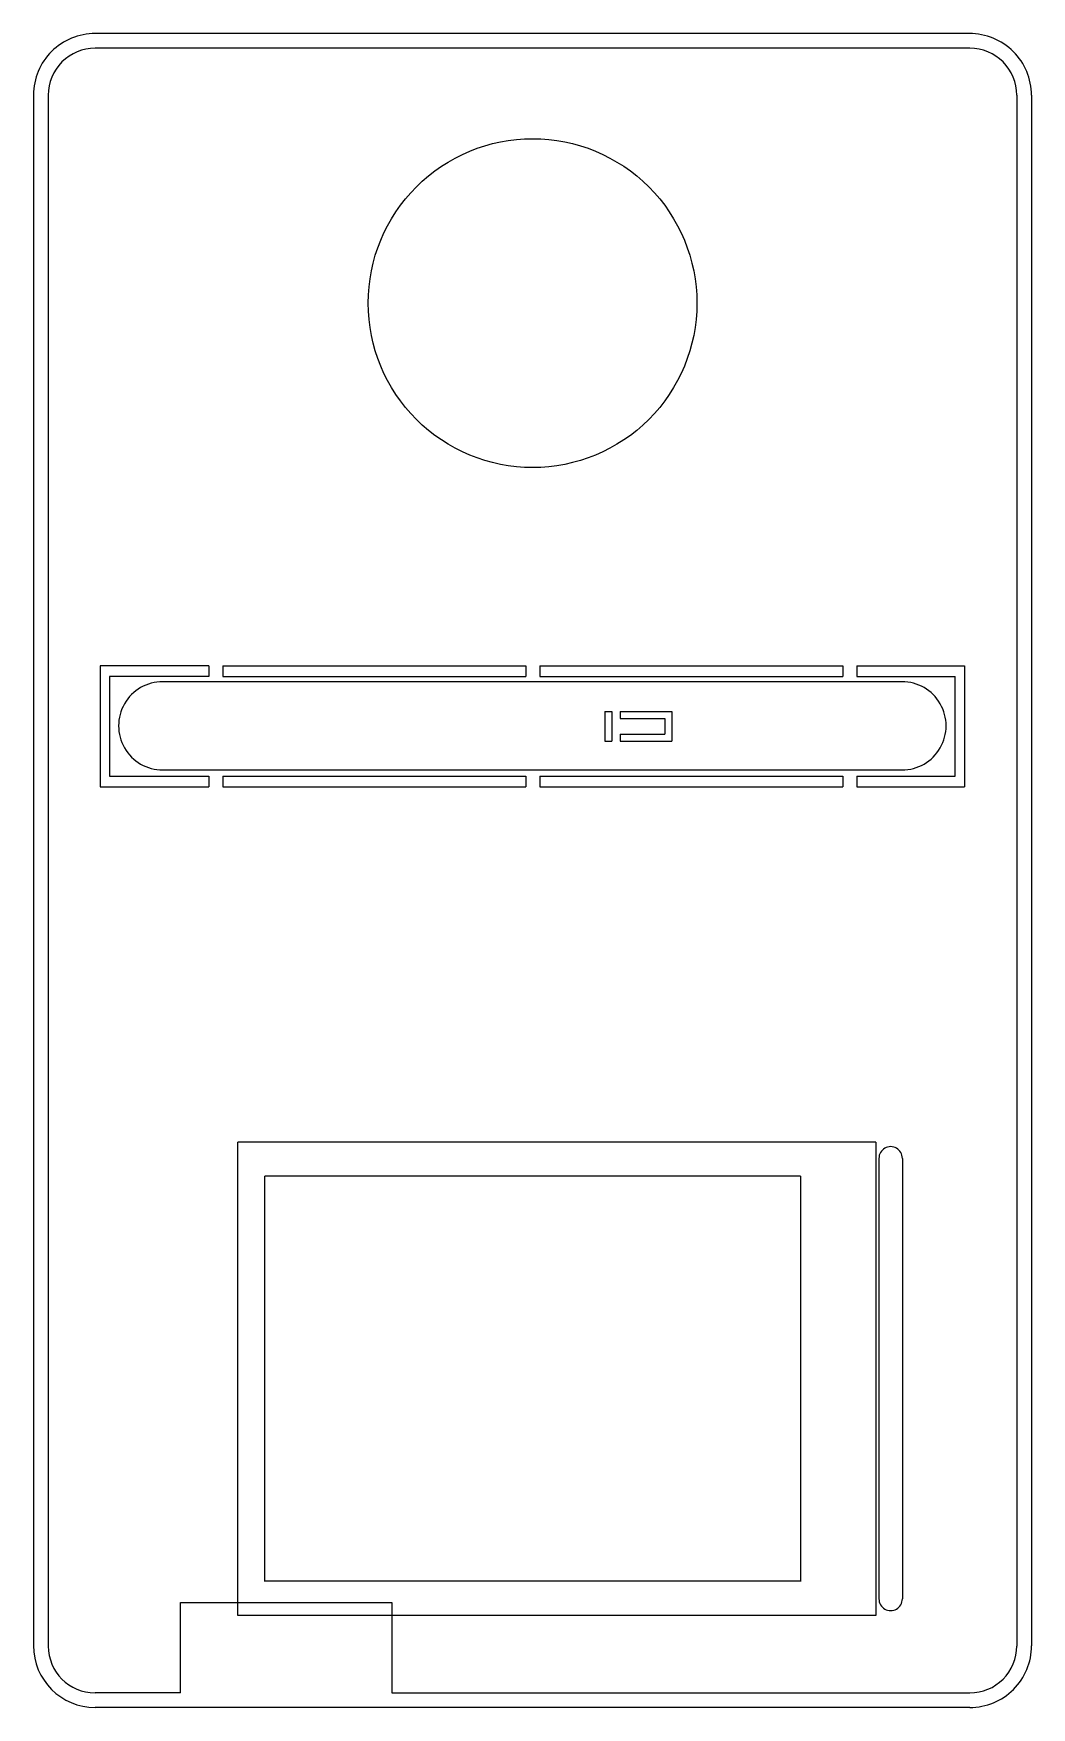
# Model space of a CAD drawing. Extents: x 32 to 117, y 135 to 277.
import ezdxf

# ---------------------------------------------------------------- set-up
doc = ezdxf.new("R2010")
doc.units = 0
doc.layers.add('Layer_1', color=7, linetype='CONTINUOUS')

msp = doc.modelspace()

# ---------------------------------------------------------------- linework, layer by layer
at = {"layer": 'Layer_1', "color": 7}
for points in [[(112.0962, 277.27649), (37.624765, 277.27649)], [(112.13744, 276.02814), (37.611736, 276.02814)], [(32.368374, 272.055376), (32.368374, 140.04586)], [(33.624677, 272.04108), (33.6245, 140.00987)], [(116.12468, 272.041257), (116.12468, 140.00987)], [(117.38075, 272.024676), (117.38075, 140.02468)], [(47.295253, 223.456405), (38.056578, 223.456405)], [(38.056578, 223.456405), (38.056578, 213.156582)], [(47.295253, 222.556405), (38.856578, 222.556582)], [(38.856578, 222.556582), (38.856578, 214.056582)], [(47.295253, 223.456405), (47.295253, 222.556582)], [(48.495253, 223.456405), (48.495253, 222.556582)], [(48.495253, 223.456405), (74.295252, 223.456405)], [(48.495253, 222.556582), (74.295252, 222.556582)], [(74.295252, 223.456405), (74.295252, 222.556582)], [(75.495248, 223.456405), (75.495248, 222.556582)], [(75.495248, 223.456405), (101.29525, 223.456405)], [(75.495248, 222.556582), (101.29525, 222.556582)], [(101.29525, 223.456405), (101.29525, 222.556582)], [(102.49525, 223.456405), (102.49525, 222.556582)], [(102.49525, 223.456405), (111.68155, 223.456405)], [(102.49525, 222.556582), (110.88155, 222.556582)], [(110.88155, 214.056582), (110.88155, 222.556582)], [(111.68155, 223.456405), (111.68155, 213.156582)], [(106.34591, 222.102013), (43.375047, 222.102013)], [(81.033268, 219.570423), (81.033268, 217.042742)], [(81.033268, 219.570423), (81.633268, 219.570423)], [(81.633268, 219.570423), (81.633268, 217.042742)], [(82.333268, 219.570423), (86.733268, 219.570423)], [(82.333268, 219.570423), (82.333268, 218.970423)], [(86.733268, 219.570423), (86.733268, 217.042742)], [(82.333268, 218.970423), (86.133268, 218.970423)], [(86.133268, 218.970423), (86.133268, 217.642742)], [(81.033268, 217.042742), (81.633268, 217.042742)], [(82.333268, 217.642742), (86.133268, 217.642742)], [(82.333268, 217.642742), (82.333268, 217.042742)], [(82.333268, 217.042742), (86.733268, 217.042742)], [(38.856578, 214.056582), (47.295253, 214.056582)], [(43.375047, 214.587843), (106.34591, 214.587843)], [(47.295253, 214.056582), (47.295253, 213.156582)], [(48.495253, 214.056582), (48.495253, 213.156582)], [(48.495253, 214.056582), (74.295252, 214.056582)], [(74.295252, 214.056582), (74.295252, 213.156582)], [(75.495248, 214.056582), (75.495248, 213.156582)], [(75.495248, 214.056582), (101.29525, 214.056582)], [(101.29525, 214.056582), (101.29525, 213.156582)], [(102.49525, 214.056582), (102.49525, 213.156582)], [(102.49525, 214.056582), (110.88155, 214.056582)], [(38.056578, 213.156582), (47.295253, 213.156582)], [(48.495253, 213.156582), (74.295252, 213.156582)], [(75.495248, 213.156582), (101.29525, 213.156582)], [(102.49525, 213.156582), (111.68155, 213.156582)], [(49.763269, 142.61466), (49.763269, 182.91466)], [(104.12327, 182.91466), (49.763269, 182.91466)], [(104.12327, 182.91466), (104.12327, 142.61466)], [(104.38075, 181.52285), (104.38075, 144.02286)], [(106.38075, 181.52285), (106.38075, 144.02286)], [(52.063269, 145.50466), (52.063269, 180.00466)], [(97.703267, 180.00466), (52.063269, 180.00466)], [(97.703267, 180.00466), (97.703267, 145.50466)], [(97.703267, 145.52466), (52.063269, 145.52466)], [(44.883269, 143.70466), (62.883268, 143.70466)], [(44.883269, 136.02281), (44.883269, 143.70466)], [(104.12327, 142.61466), (49.763269, 142.61466)], [(62.883268, 143.70466), (62.883268, 136.02281)], [(44.883269, 136.02281), (37.611736, 136.02299)], [(62.883268, 136.02281), (112.13744, 136.02281)], [(112.13075, 134.77479), (37.630745, 134.77479)]]:
    msp.add_lwpolyline(points, dxfattribs=at)
msp.add_lwpolyline([(88.880754, 254.324779)], close=True, dxfattribs=at)
for points in [[(37.624765, 277.276493), (36.23536, 277.281174), (34.901003, 276.733722), (33.915238, 275.754572)], [(115.826199, 275.745076), (114.835143, 276.729985), (113.493419, 277.280853), (112.0962, 277.27649)], [(33.915238, 275.754572), (32.929472, 274.775422), (32.373049, 273.444781), (32.368374, 272.055376)], [(37.611736, 276.028147), (36.5543, 276.028149), (35.540174, 275.608084), (34.792455, 274.860363)], [(114.956827, 274.860664), (114.209084, 275.60842), (113.194917, 276.028502), (112.13744, 276.028494)], [(117.38079, 272.024676), (117.37646, 273.421895), (116.817256, 274.760166), (115.826199, 275.745076)], [(34.792455, 274.860363), (34.044736, 274.112643), (33.624673, 273.098516), (33.624677, 272.04108)], [(116.12461, 272.041257), (116.124636, 273.098734), (115.704571, 274.112908), (114.956827, 274.860664)], [(64.98126, 264.224274), (67.60677, 266.849783), (71.167724, 268.324779), (74.880755, 268.324779)], [(74.880755, 268.324779), (78.593786, 268.324779), (82.15474, 266.849783), (84.78025, 264.224274)], [(60.880756, 254.324779), (60.880756, 258.03781), (62.355751, 261.598765), (64.98126, 264.224274)], [(84.78025, 264.224274), (87.405759, 261.598765), (88.880754, 258.03781), (88.880754, 254.324779)], [(64.981261, 244.425285), (62.355752, 247.050794), (60.880756, 250.611748), (60.880756, 254.324779)], [(88.880754, 254.324779), (88.880754, 250.611748), (87.405758, 247.050794), (84.780249, 244.425285)], [(74.880755, 240.32478), (71.167724, 240.32478), (67.60677, 241.799776), (64.981261, 244.425285)], [(84.780249, 244.425285), (82.15474, 241.799776), (78.593786, 240.32478), (74.880755, 240.32478)], [(43.375047, 222.102022), (42.032411, 222.102559), (40.791534, 221.386579), (40.120061, 220.223911)], [(109.600889, 220.223906), (108.929417, 221.386571), (107.688543, 222.10255), (106.34591, 222.102013)], [(40.120061, 220.223911), (39.448587, 219.061243), (39.448587, 217.628622), (40.120061, 216.465954)], [(109.600889, 216.465959), (110.27236, 217.628624), (110.27236, 219.061241), (109.600889, 220.223906)], [(40.120061, 216.465954), (40.791534, 215.303286), (42.032411, 214.587306), (43.375047, 214.587843)], [(106.34591, 214.587852), (107.688543, 214.587315), (108.929417, 215.303294), (109.600889, 216.465959)], [(105.88075, 182.388875), (105.571349, 182.567508), (105.190151, 182.567508), (104.88075, 182.388875)], [(104.88075, 182.388875), (104.571349, 182.210243), (104.38075, 181.880116), (104.38075, 181.52285)], [(106.38075, 181.52285), (106.38075, 181.880116), (106.190151, 182.210243), (105.88075, 182.388875)], [(104.38075, 144.02286), (104.38075, 143.665594), (104.571349, 143.335467), (104.88075, 143.156835)], [(105.88075, 143.156835), (106.190151, 143.335467), (106.38075, 143.665594), (106.38075, 144.02286)], [(104.88075, 143.156835), (105.190151, 142.978202), (105.571349, 142.978202), (105.88075, 143.156835)], [(32.368383, 140.04586), (32.36601, 137.137146), (34.722031, 134.777227), (37.630745, 134.77479)], [(33.624447, 140.00987), (33.624498, 137.807782), (35.409648, 136.022659), (37.611736, 136.02264)], [(114.95672, 137.190596), (115.70444, 137.938313), (116.124503, 138.952437), (116.1245, 140.00987)], [(115.843049, 136.312411), (116.827616, 137.29696), (117.380745, 138.632304), (117.38075, 140.02468)], [(112.13744, 136.02283), (113.194873, 136.022821), (114.208999, 136.44288), (114.95672, 137.190596)], [(112.13075, 134.77478), (113.523126, 134.774759), (114.858481, 135.327862), (115.843049, 136.312411)]]:
    msp.add_open_spline(points, degree=3, dxfattribs=at)

doc.saveas('drawing.dxf')
